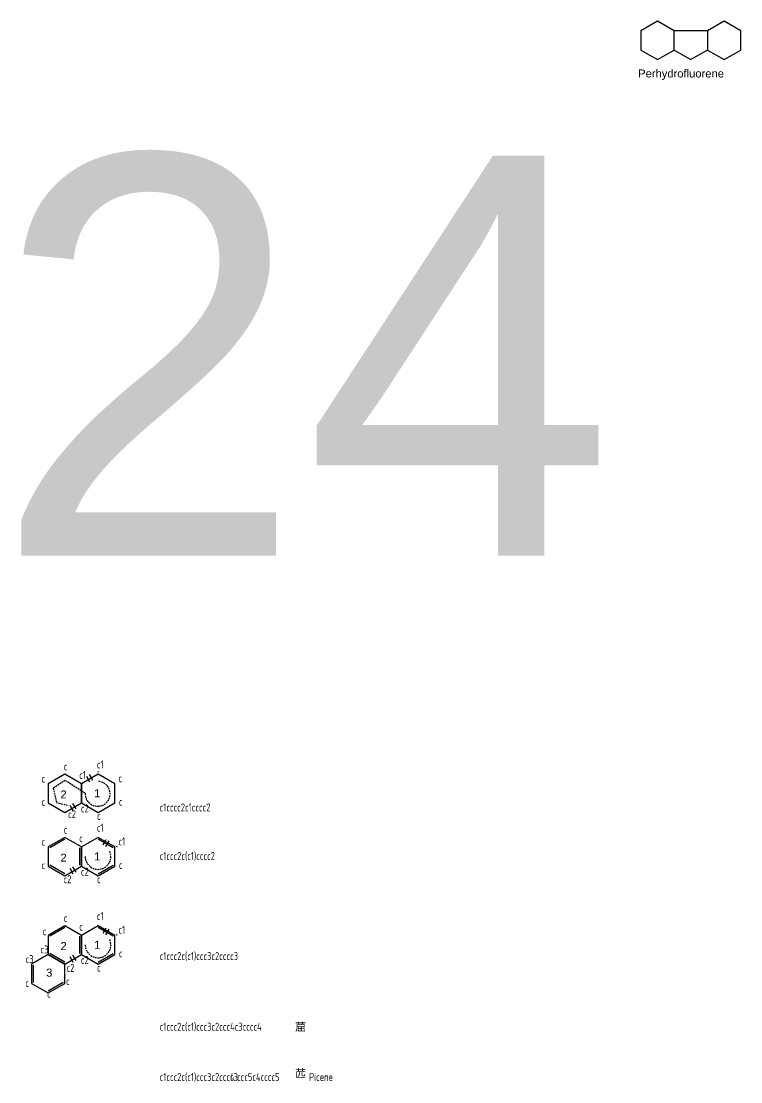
# Model space of a CAD drawing. Header units: millimetres. Extents: x 1948 to 8157, y -969 to 2597.
# Drawn here: x 3853 to 4077.8, y 822.6 to 1154 of the extents above; entities that cross this region are included whole.
import ezdxf

# ---------------------------------------------------------------- set-up
doc = ezdxf.new("R2010")
doc.units = ezdxf.units.MM
doc.linetypes.add('ACAD_ISO07W100', pattern=[3, 0, -3])
doc.linetypes.add('DASHED2', pattern=[9.525, 6.35, -3.175])
for name, color, linetype in [('text', 7, 'ACAD_ISO07W100'), ('打断层', 30, 'Continuous'), ('解构', 10, 'DASHED2')]:
    doc.layers.add(name, color=color, linetype=linetype)
doc.styles.get("Standard").update_dxf_attribs({"font": 'arial.ttf'})
doc.styles.add('text', font='hzs.shx', dxfattribs={"width": 0.75, "bigfont": 'hztx.shx'})

msp = doc.modelspace()

# ---------------------------------------------------------------- linework, layer by layer
for p, q in [((4067.43, 1151.01), (4057.04, 1151.01)), ((4067.43, 1151.01), (4067.43, 1145.01)), ((4057.04, 1145.01), (4062.23, 1142.01)), ((4067.43, 1145.01), (4062.23, 1142.01))]:
    msp.add_line(p, q)
for points in [[(4051.84, 1154.01), (4046.64, 1151.01), (4046.64, 1145.01), (4051.84, 1142.01), (4057.04, 1145.01), (4057.04, 1151.01)], [(4072.63, 1154.01), (4067.43, 1151.01), (4067.43, 1145.01), (4072.63, 1142.01), (4077.82, 1145.01), (4077.82, 1151.01)], [(3861.45, 915.73), (3861.45, 909.73), (3866.65, 906.73), (3871.84, 909.73), (3871.84, 915.73), (3866.65, 918.73)], [(3871.84, 915.73), (3871.84, 909.73), (3877.04, 906.73), (3882.24, 909.73), (3882.24, 915.73), (3877.04, 918.73)], [(3861.45, 895.97), (3861.45, 889.97), (3866.65, 886.97), (3871.84, 889.97), (3871.84, 895.97), (3866.65, 898.97)], [(3871.84, 895.97), (3871.84, 889.97), (3877.04, 886.97), (3882.24, 889.97), (3882.24, 895.97), (3877.04, 898.97)], [(3861.45, 868.35), (3861.45, 862.35), (3866.65, 859.35), (3871.84, 862.35), (3871.84, 868.35), (3866.65, 871.35)], [(3871.84, 868.35), (3871.84, 862.35), (3877.04, 859.35), (3882.24, 862.35), (3882.24, 868.35), (3877.04, 871.35)], [(3856.26, 859.35), (3856.26, 853.35), (3861.45, 850.35), (3866.65, 853.35), (3866.65, 859.35), (3861.45, 862.35)]]:
    msp.add_lwpolyline(points, close=True)
for points in [[(3866.65, 898.39), (3861.95, 895.68)], [(3881.74, 895.68), (3877.04, 898.39)], [(3871.34, 890.26), (3871.34, 895.68)], [(3866.65, 887.54), (3861.95, 890.26)], [(3877.04, 887.54), (3881.74, 890.26)], [(3866.65, 870.77), (3861.95, 868.06)], [(3881.74, 868.06), (3877.04, 870.77)], [(3871.34, 862.63), (3871.34, 868.06)], [(3866.65, 859.92), (3861.95, 862.63)], [(3877.04, 859.92), (3881.74, 862.63)], [(3856.76, 859.06), (3856.76, 853.63)], [(3866.15, 853.63), (3861.45, 850.92)]]:
    msp.add_lwpolyline(points)
at = {"layer": '打断层'}
for p, q in [((3873.41, 918.08), (3874.41, 916.34)), ((3874.27, 918.58), (3875.27, 916.84)), ((3868.21, 909.08), (3869.21, 907.34)), ((3869.08, 909.58), (3870.08, 907.84)), ((3878.6, 896.62), (3879.6, 898.35)), ((3879.47, 896.12), (3880.47, 897.85)), ((3868.21, 889.31), (3869.21, 887.58)), ((3869.08, 889.81), (3870.08, 888.08)), ((3878.6, 869), (3879.6, 870.73)), ((3879.47, 868.5), (3880.47, 870.23)), ((3869.08, 862.19), (3870.08, 860.46)), ((3868.21, 861.69), (3869.21, 859.96))]:
    msp.add_line(p, q, dxfattribs=at)
at = {"layer": '解构', "ltscale": 0.08}
for p, q in [((3866.71, 916.75), (3863.02, 914.3)), ((3873.04, 912.73), (3866.71, 916.75)), ((3863.02, 914.3), (3864.08, 909.84)), ((3864.08, 909.84), (3867.73, 908.96))]:
    msp.add_line(p, q, dxfattribs=at)
for centre, radius, start, end in [((3876.92, 912.57), 3.88, 177.6545, 87.9486), ((3877.04, 892.97), 4, 180, 27.4939), ((3877.04, 865.35), 4, 180, 27.4939)]:
    msp.add_arc(centre, radius, start, end, dxfattribs=at)

# ---------------------------------------------------------------- texts
at = {"layer": 'text'}
for s, height, p in [('Perhydrofluorene', 2.5, (4045.76, 1136.43)), ('24', 125, (3844.26, 986.97)), ('*', 1.2, (3876.82, 918.6)), ('2', 2.5, (3865.29, 911.13)), ('1', 2.5, (3875.8, 911.52)), ('*', 1.2, (3882.53, 895.29)), ('2', 2.5, (3865.29, 891.37)), ('1', 2.5, (3875.8, 891.76)), ('*', 1.2, (3882.53, 867.67)), ('2', 2.5, (3865.29, 863.75)), ('1', 2.5, (3875.8, 864.14)), ('3', 2.5, (3860.82, 855.44)), ('䓛', 2.5, (3938.59, 838.47)), ('苉', 2.5, (3938.59, 823.84))]:
    msp.add_text(s, height=height, dxfattribs=at).set_placement(p)
at = {"layer": 'text', "style": 'text', "width": 0.75}
for s, p in [('c', (3866.34, 919.89)), ('c1', (3876.68, 920.51)), ('c1', (3871.17, 917.22)), ('c', (3859.39, 916.09)), ('c', (3883.41, 916.21)), ('c', (3859.39, 908.79)), ('c2', (3871.69, 906.77)), ('c', (3883.56, 908.87)), ('c1cccc2c1cccc2', (3896.28, 907.07)), ('c2', (3867.7, 904.98)), ('c', (3876.74, 904.41)), ('c', (3866.34, 900.13)), ('c1', (3876.68, 900.75)), ('c', (3871.17, 897.46)), ('c1', (3883.41, 896.45)), ('c', (3859.39, 896.32)), ('c1ccc2c(c1)cccc2', (3896.28, 891.9)), ('c', (3859.39, 889.03)), ('c2', (3871.69, 887)), ('c', (3883.56, 889.1)), ('c2', (3866.28, 884.64)), ('c', (3876.74, 884.64)), ('c1', (3876.68, 873.13)), ('c', (3866.34, 872.51)), ('c', (3859.78, 868.38)), ('c', (3871.17, 869.83)), ('c1', (3883.41, 868.83)), ('c3', (3859.06, 862.68)), ('c3', (3854.4, 859.66)), ('c2', (3871.69, 859.38)), ('c', (3883.56, 861.48)), ('c1ccc2c(c1)ccc3c2cccc3', (3896.28, 860.63)), ('c2', (3867.21, 856.93)), ('c', (3876.74, 857.02)), ('c', (3854.31, 852.24)), ('c', (3867.05, 852.78)), ('c', (3861.11, 848.88)), ('c1ccc2c(c1)ccc3c2ccc4c3cccc4', (3896.28, 838.55)), ('c1ccc2c(c1)ccc3c2ccc4', (3896.28, 822.83)), ('Picene', (3942.98, 822.83))]:
    msp.add_text(s, height=2.5, dxfattribs=at).set_placement(p)
at = {"layer": 'text', "color": 1, "linetype": 'Continuous', "style": 'text', "width": 0.75}
for s, p in [('c3', (3918.25, 822.83)), ('ccc5c4cccc5', (3920.46, 822.83))]:
    msp.add_text(s, height=2.5, dxfattribs=at).set_placement(p)

doc.saveas('drawing.dxf')
